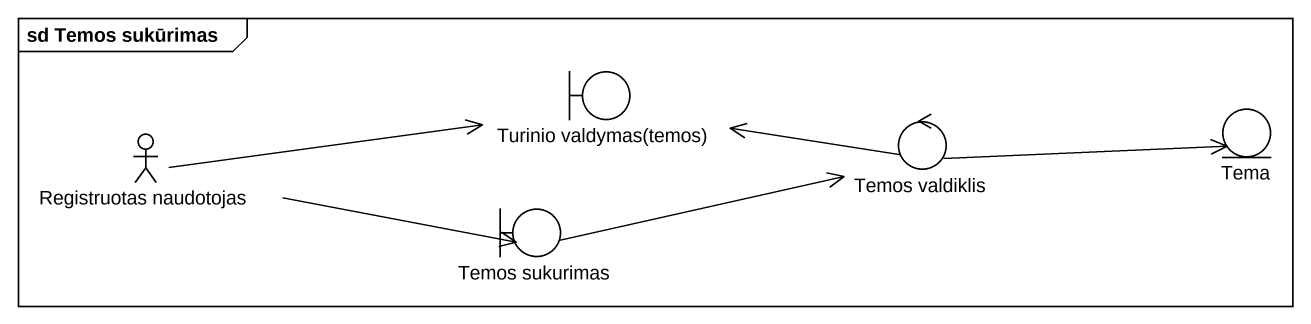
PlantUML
@startuml
mainframe sd Temos sukūrimas
boundary "Turinio valdymas(temos)" as Turinio_valdymas_temos
actor "Registruotas naudotojas" as Registruotas_naudotojas
control "Temos valdiklis" as Temos_valdiklis
entity Tema
boundary "Temos sukurimas" as Temos_sukurimas
Registruotas_naudotojas -right-> Turinio_valdymas_temos
Registruotas_naudotojas -right-> Temos_sukurimas
Temos_valdiklis -left-> Turinio_valdymas_temos
Temos_valdiklis -right-> Tema
Temos_sukurimas -right-> Temos_valdiklis
@enduml
